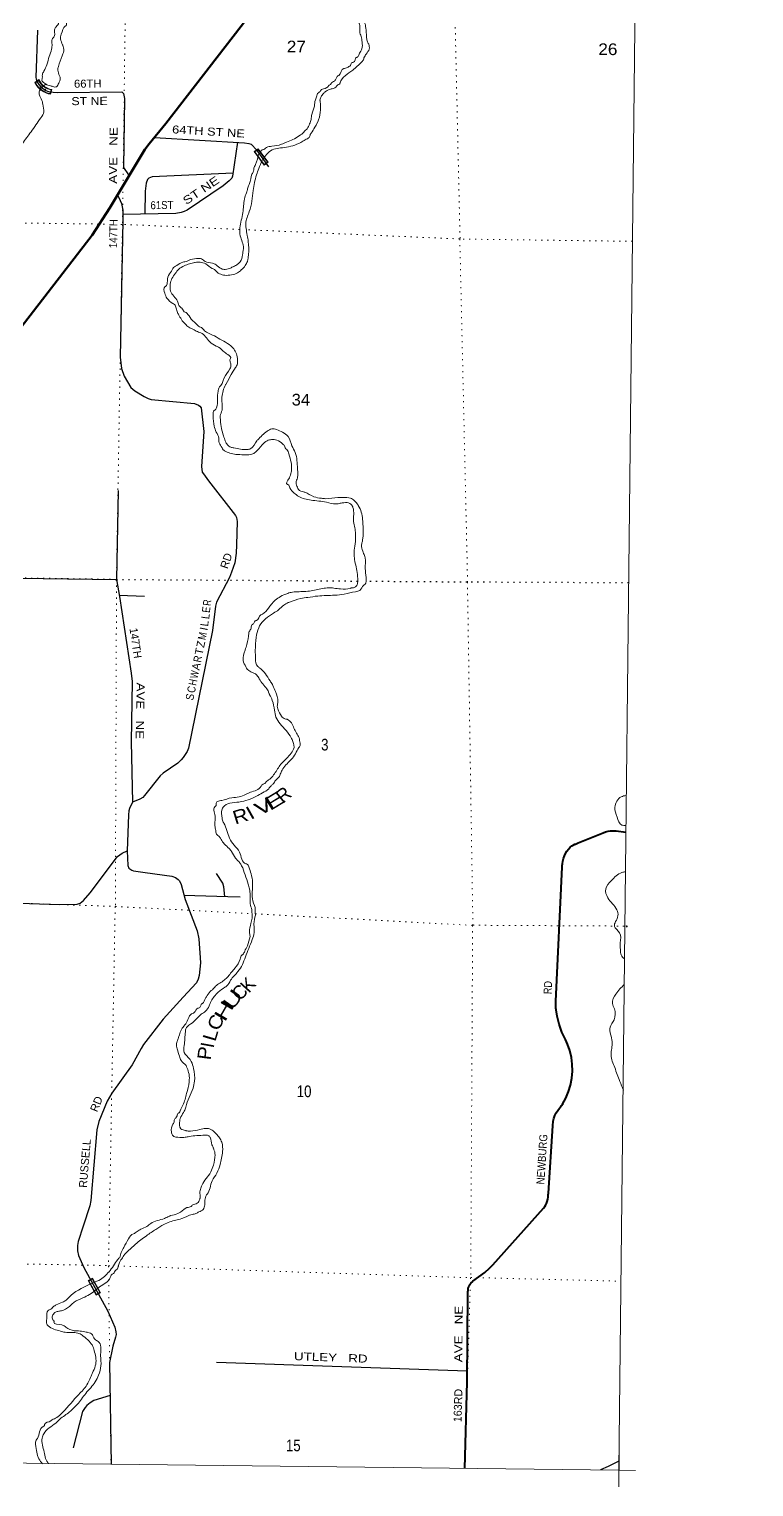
# Model space of a CAD drawing. Header units: feet. Extents: x -493433 to -244333, y 184684 to 373072.
# Drawn here: x -255446 to -244583, y 184684 to 206537 of the extents above; entities that cross this region are included whole.
import ezdxf
from ezdxf.enums import TextEntityAlignment as Align

# ---------------------------------------------------------------- set-up
doc = ezdxf.new("R2010")
doc.units = ezdxf.units.FT
doc.header["$LTSCALE"] = 60
doc.header["$PDMODE"] = 32
doc.header["$PDSIZE"] = 30
doc.linetypes.add('DOTTED', pattern=[1.5, 0.3, -1.2])
for name, color, linetype, lineweight in [('23', 7, 'Continuous', 70), ('26', 7, 'Continuous', 40), ('27', 7, 'Continuous', 13), ('29', 7, 'Continuous', 25), ('30', 7, 'Continuous', 13), ('31', 7, 'Continuous', 13), ('39', 7, 'Continuous', 13), ('4', 7, 'Continuous', 13), ('41', 7, 'Continuous', 13), ('6', 7, 'DOTTED', 25), ('7', 7, 'DOTTED', 13)]:
    doc.layers.add(name, color=color, linetype=linetype, lineweight=lineweight)

msp = doc.modelspace()

# ---------------------------------------------------------------- linework, layer by layer
at = {"layer": '23'}
msp.add_lwpolyline([(-260745.77, 196914.78), (-260218.64, 196999.99), (-260138.35, 197019.02), (-259947.32, 197079.49), (-259763.66, 197159.61), (-259614.38, 197244.3), (-259589.35, 197258.5), (-259564.38, 197279.16), (-259552.05, 197289.36), (-258581.47, 198191.26), (-258556.39, 198214.57), (-258532.84, 198239.49), (-258504.1, 198269.9), (-258483.57, 198294.72), (-258464.12, 198319.9), (-254503.76, 203447.03), (-254238.08, 203858.33), (-253998.58, 204257.53), (-253773.41, 204630.49), (-253711.2, 204732.58), (-253645.54, 204819.43), (-253396.7, 205120.5), (-249512.98, 210145.42)], dxfattribs=at)
at = {"layer": '26'}
for p, q in [((-247493.93, 190360.03), (-247464.68, 190399.7)), ((-247469.69, 190391.92), (-247464.68, 190399.7)), ((-247464.68, 190399.7), (-247440.79, 190432.1))]:
    msp.add_line(p, q, dxfattribs=at)
for points in [[(-247464.68, 190399.7), (-247451.2, 190420.63), (-247400.91, 190512.08), (-247360.46, 190608.27), (-247330.29, 190708.17), (-247310.72, 190810.67), (-247301.98, 190914.66), (-247304.15, 191019), (-247317.22, 191122.53), (-247341.04, 191224.13), (-247375.34, 191322.68), (-247408.01, 191392.11), (-247420.55, 191418.78), (-247431.67, 191442.11), (-247459.66, 191500.89), (-247502.75, 191617.8), (-247533.38, 191738.58), (-247547.59, 191836.89), (-247551.21, 191861.9), (-247551.19, 191886.89), (-247551.14, 191965.37), (-247455.24, 193971.64), (-247454.04, 193996.64), (-247450.85, 194021.64), (-247450.74, 194025.8), (-247445.75, 194065.35), (-247436.65, 194104.16), (-247423.54, 194141.81), (-247406.57, 194177.88), (-247385.92, 194211.98), (-247361.82, 194243.73), (-247358.01, 194247.79), (-247334.5, 194272.82), (-247309.54, 194292.67), (-247289.9, 194305.57), (-247265.26, 194318.28), (-247265.25, 194318.28), (-247258.73, 194320.82), (-247215.25, 194338.39), (-246843.68, 194488.53), (-246806.97, 194502.62), (-246768.99, 194512.79), (-246730.15, 194518.94), (-246690.88, 194520.99), (-246651.62, 194518.93), (-246647.76, 194518.5), (-246501.19, 194500.02)], [(-248914.91, 184959.49), (-248881.51, 186260.32), (-248869.02, 187584.34), (-248868.78, 187609.64), (-248867.73, 187634.34), (-248867.28, 187640.42), (-248863.55, 187660.99), (-248857.7, 187681.06), (-248849.78, 187700.41), (-248841.81, 187715.25), (-248824.47, 187738.72), (-248797.88, 187764.44), (-248793.55, 187768.63), (-248615.2, 187896.2), (-248545.43, 187963.2), (-248520.37, 187987.27), (-248498.08, 188012.2), (-247736.77, 188863.86), (-247716.37, 188888.82), (-247702.08, 188913.86), (-247692.78, 188931.8), (-247680.55, 188963.05), (-247671.66, 188995.41), (-247666.19, 189028.52), (-247665.69, 189037.01), (-247664.22, 189061.9), (-247662.59, 189087.01), (-247597.42, 190095.42), (-247596.12, 190115.51), (-247592.3, 190145.42), (-247589.71, 190164.72), (-247579.33, 190207.54), (-247564.54, 190249.04), (-247545.48, 190288.77), (-247522.38, 190326.28), (-247495.48, 190361.18)]]:
    msp.add_lwpolyline(points, dxfattribs=at)
at = {"layer": '29'}
for p, q in [((-254094.9, 198050.81), (-253717.4, 198036.64)), ((-252637.5, 186555.29), (-248879.99, 186421.31))]:
    msp.add_line(p, q, dxfattribs=at)
for points in [[(-255322.83, 206523.12), (-255345.86, 205811.06), (-255343.09, 205793.37), (-255337.6, 205768.64), (-255330.73, 205750.78), (-255322.15, 205735.95), (-255302.4, 205708.28), (-255274.74, 205674.68), (-255246.27, 205651.16), (-255216.05, 205630.55), (-255194.08, 205618.87), (-255170.73, 205608.56), (-255125.41, 205596.2), (-255087.06, 205591.67), (-255023.16, 205585.78), (-254057.24, 205596.03), (-254034.06, 205573.88), (-254014.73, 205499.46), (-254033.58, 204460.97), (-253958.98, 204352.47)], [(-252324.84, 204841.09), (-252395.68, 204334.24), (-252410.1, 204301.01), (-252445.66, 204261.48), (-252537.06, 204188.34), (-253075.67, 203822.66), (-253121.32, 203802.93), (-253168.74, 203787.12), (-253249.56, 203773.38), (-254042.74, 203759.54)], [(-253566.69, 204914.82), (-252216.49, 204834.66), (-252154.71, 204823.99), (-252118.74, 204810.86), (-252106.64, 204800.63), (-252044.28, 204730.59), (-251857.95, 204472.07)], [(-252389.61, 204377.64), (-253600.57, 204324.06), (-253650.79, 204304.96), (-253670.54, 204285.2), (-253692.15, 204226.81), (-253707.57, 204107.77), (-253709.62, 203765.35)], [(-254122.27, 204051.36), (-254081.47, 203966.98), (-254063.69, 203925.48), (-254041.96, 203822.7), (-254043.93, 203662.6), (-254083.51, 201621.77), (-254063.69, 201450.89), (-254020.22, 201332.3), (-253971.56, 201247.31), (-253921.44, 201166.27), (-253862.18, 201114.88), (-253723.88, 201027.92), (-253660.66, 201000.25), (-253617.99, 200986.99), (-252969.18, 200925.78), (-252905.98, 200901.42), (-252886.22, 200885.61), (-252868.78, 200859.76), (-252828.97, 200503.07), (-252860.4, 199980.69), (-252850.66, 199897.36), (-252834.86, 199869.69), (-252755.24, 199763.47), (-252354.36, 199247.32), (-252337, 199217.44), (-252329.1, 199154.2), (-252336.17, 198807.86), (-252344.91, 198679.83), (-252364.67, 198537.52), (-252412.08, 198395.22), (-252441.8, 198315.35), (-252637.3, 197944.58), (-252651.83, 197886.82), (-252700.06, 197523.64), (-253059.57, 195757.54), (-253079.84, 195707.18), (-253135.16, 195620.21), (-253166.76, 195580.68), (-253218.57, 195532.92), (-253435.45, 195383.03), (-253479.84, 195344.07), (-253714.55, 195048.5), (-253743.64, 195019.35), (-253785.13, 194993.66), (-253896.19, 194946.76)], [(-254114.09, 199621.63), (-254136.5, 198284.3), (-254091.68, 198032.71), (-253915.81, 196880.29), (-253901.69, 196754.72), (-253918.7, 195851.96), (-253896.19, 194946.76)], [(-260694.22, 198375.95), (-258655.03, 198356.66), (-258318.38, 198319.64), (-258252, 198313.18), (-257979.37, 198319.11), (-257932.04, 198311.53), (-257775.88, 198192.61), (-257752.17, 198180.75), (-257731.22, 198177.46), (-257706.73, 198176.8), (-257673.15, 198184.7), (-257529.35, 198234.95), (-257283.95, 198327.01), (-256703.12, 198323.06), (-254136.5, 198284.3)], [(-253896.19, 194946.76), (-253941.2, 194853.32), (-253953.06, 194817.75), (-253957.3, 194758.93), (-253978.63, 194218.45)], [(-258704.66, 193536.73), (-254994.21, 193412.47), (-254725.24, 193420.22), (-254682.06, 193432.23), (-254630.7, 193471.76), (-254531.93, 193588.56), (-254122.32, 194133.03), (-254049.87, 194183.3), (-253978.63, 194218.45)], [(-253978.63, 194218.45), (-253964.55, 194000.7), (-253952.69, 193961.17), (-253937.12, 193946.92), (-253909.07, 193927.91), (-253881.58, 193917.69), (-253704.8, 193893.21), (-253308.21, 193836.76), (-253253.36, 193818.87), (-253213.85, 193787.25), (-253194.1, 193767.48), (-253169.49, 193712.46), (-253108.33, 193488.96), (-252929.85, 193018.06), (-252901.72, 192897.86), (-252881.82, 192617.06), (-252878.01, 192542.11), (-252897.76, 192348.42), (-252913.57, 192293.08), (-252938, 192241.74), (-253135.07, 192024.99), (-253437.68, 191696.8), (-253731.43, 191316.74), (-253765.74, 191255.58), (-253902.64, 191012.92), (-254206.75, 190585.93), (-254276.67, 190466.89), (-254403.1, 190158.57), (-254432.2, 190038.36), (-254521.63, 188976.68), (-254536.61, 188896.61), (-254635.17, 188591.64), (-254711.28, 188364), (-254723.79, 188300.84), (-254723.14, 188221.7), (-254707.33, 188150.55), (-254626.08, 187970.67), (-254268.56, 187319.21), (-254162.09, 187079.34), (-254146.93, 187009.32), (-254142.33, 186968.66), (-254150.24, 186929.13), (-254191.89, 186793.35), (-254240.7, 186547.11), (-254219.12, 185019.03)], [(-252514.83, 193535.79), (-252526.37, 193676.57), (-252545.1, 193731.77), (-252635.91, 193880.51)], [(-253126.05, 193553.71), (-252470.06, 193534.56), (-252283.89, 193529.46)], [(-254233.69, 186050.93), (-254474.05, 185977.32), (-254529.54, 185944.89), (-254580.9, 185901.4), (-254604.61, 185873.74), (-254645.37, 185813.13), (-254788.77, 185268)], [(-246604.97, 185068.54), (-246766.06, 184987.2), (-246881.86, 184936.99)]]:
    msp.add_lwpolyline(points, dxfattribs=at)
at = {"layer": '31'}
for p, q in [((-255363.32, 205737.24), (-255302.26, 205780.78)), ((-255352.47, 205735.14), (-255304.58, 205769.29)), ((-255128.27, 205560.66), (-255107.97, 205632.87)), ((-252011.55, 204745.01), (-251863.81, 204543.33)), ((-251863.81, 204543.33), (-251924.31, 204499.01)), ((-254498.19, 187812.91), (-254376.39, 187594.59)), ((-254376.39, 187594.59), (-254441.89, 187558.05))]:
    msp.add_line(p, q, dxfattribs=at)
for points in [[(-255363.32, 205737.24), (-255331.42, 205687.57), (-255312.19, 205660.78), (-255297.5, 205644.92), (-255272.36, 205624.37), (-255251.76, 205609.94), (-255227.04, 205594.82), (-255197.6, 205580.04), (-255159.06, 205567.34), (-255128.27, 205560.66)], [(-255133.93, 205570.08), (-255156.95, 205575.07), (-255194.54, 205587.45), (-255223.15, 205601.82), (-255247.37, 205616.63), (-255267.53, 205630.75), (-255292.01, 205650.76), (-255305.98, 205665.85), (-255324.8, 205692.07), (-255352.47, 205735.14)], [(-255304.58, 205769.29), (-255284.57, 205736.8), (-255267.59, 205712.01), (-255250.27, 205694.31), (-255236.72, 205681.87), (-255214.13, 205667.75), (-255193.31, 205654.55), (-255169.6, 205641.84), (-255137.12, 205630.37), (-255118.02, 205626.67), (-255133.93, 205570.08)], [(-255302.26, 205780.78), (-255277.86, 205741.16), (-255261.38, 205717.11), (-255244.7, 205700.06), (-255231.85, 205688.26), (-255209.87, 205674.52), (-255189.27, 205661.46), (-255166.36, 205649.18), (-255135.02, 205638.11), (-255107.97, 205632.87)], [(-251924.31, 204499.01), (-252072.05, 204700.69), (-252011.55, 204745.01)], [(-254441.89, 187558.05), (-254563.69, 187776.37), (-254498.19, 187812.91)]]:
    msp.add_lwpolyline(points, dxfattribs=at)
for points in [[(-252060.86, 204698.96), (-252013.27, 204733.82), (-251874.99, 204545.05), (-251922.58, 204510.19)], [(-254552.8, 187773.28), (-254501.27, 187802.02), (-254387.27, 187597.67), (-254438.8, 187568.93)]]:
    msp.add_lwpolyline(points, close=True, dxfattribs=at)
at = {"layer": '31', "linetype": 'DOTTED', "lineweight": 100}
msp.add_arc((-255074.13, 205878.19), 284.79, 204.73835, 261.02967, dxfattribs=at)
at = {"layer": '39'}
msp.add_line((-251383.41, 195807.59), (-251385.21, 195830.56), dxfattribs=at)
for points in [[(-249273.42, 208065.74), (-249281.48, 208061.7), (-249281.46, 208043.56), (-249321.73, 207987.1), (-249345.9, 207968.95), (-249414.41, 207942.7), (-249480.9, 207930.56), (-249589.73, 207908.33), (-249650.2, 207912.32), (-249686.47, 207902.21), (-249704.61, 207902.19), (-249859.77, 207855.74), (-250010.91, 207831.45), (-250087.48, 207809.23), (-250151.95, 207768.88), (-250157.97, 207736.63), (-250216.38, 207694.26), (-250246.61, 207690.22), (-250248.62, 207684.17), (-250256.68, 207674.09), (-250440.05, 207633.65), (-250492.47, 207641.68), (-250573.13, 207687.97), (-250621.54, 207740.34), (-250621.56, 207750.42), (-250670, 207841.08), (-250690.17, 207857.18), (-250690.17, 207865.24), (-250736.53, 207869.24), (-250778.84, 207843.02), (-250843.33, 207820.81), (-250931.98, 207794.54), (-251008.56, 207782.39), (-251064.97, 207756.15), (-251068.99, 207742.05), (-251113.29, 207691.63), (-251149.47, 207568.67), (-251151.46, 207528.36), (-251115.06, 207387.32), (-251111, 207363.14), (-251108.92, 207280.51), (-251080.62, 207187.82), (-251028.12, 207068.96), (-250957.5, 206984.36), (-250919.14, 206913.85), (-250868.71, 206851.42), (-250781.99, 206786.98), (-250751.74, 206776.93), (-250673.1, 206726.59), (-250604.54, 206698.43), (-250562.2, 206676.29), (-250501.7, 206627.97), (-250483.42, 206462.72), (-250469.28, 206428.47), (-250455.1, 206341.82), (-250457.03, 206243.07), (-250493.25, 206174.53), (-250503.31, 206148.32), (-250533.52, 206114.03), (-250549.63, 206107.98), (-250557.67, 206077.74), (-250595.93, 206037.42), (-250612.05, 206033.37), (-250622.11, 206007.16), (-250666.42, 205968.84), (-250716.79, 205948.66), (-250728.88, 205948.65), (-250805.38, 205841.78), (-250829.55, 205827.66), (-250847.66, 205787.35), (-250881.89, 205751.04), (-250914.12, 205730.87), (-250928.22, 205708.69), (-250948.36, 205694.57), (-250982.59, 205660.28), (-251081.31, 205613.87), (-251091.37, 205595.72), (-251123.6, 205573.53), (-251133.65, 205535.23), (-251155.77, 205476.77), (-251169.8, 205382.04), (-251207.99, 205259.08), (-251220.02, 205184.51), (-251242.13, 205117.99), (-251280.36, 205043.39), (-251322.65, 205001.04), (-251328.69, 204992.98), (-251399.19, 204938.52), (-251491.86, 204882.03), (-251586.55, 204843.67), (-251661.1, 204811.37), (-251808.2, 204781.04), (-251888.8, 204762.85), (-251943.19, 204728.55), (-251963.34, 204724.51), (-251979.44, 204686.21), (-252001.6, 204672.08)], [(-254044.01, 207836.69), (-254142.76, 207822.51), (-254179.02, 207798.3), (-254237.43, 207753.92), (-254330.06, 207649.06), (-254454.89, 207505.88), (-254466.94, 207457.5), (-254487.05, 207399.04), (-254517.24, 207354.69), (-254543.42, 207332.49), (-254597.77, 207247.82), (-254609.85, 207237.73), (-254692.36, 207094.58), (-254730.57, 206987.74), (-254786.97, 206955.45), (-254841.37, 206925.18), (-254841.36, 206915.11), (-254861.5, 206905.02), (-254863.52, 206894.94), (-254909.84, 206856.61), (-254927.95, 206830.4), (-254990.37, 206751.76), (-255002.42, 206705.39), (-255008.45, 206691.28), (-255004.37, 206634.86), (-255042.61, 206570.34), (-255048.65, 206564.29), (-255066.75, 206511.88), (-255062.66, 206455.46), (-255070.7, 206427.24), (-255100.9, 206386.91), (-255102.85, 206308.31), (-255110.85, 206235.75), (-255145.01, 206126.9), (-255181.18, 206003.94), (-255225.44, 205907.17), (-255247.57, 205854.76), (-255251.53, 205786.24), (-255255.88, 205771.38), (-255214.68, 205726.04), (-255167.99, 205698.55), (-255128.16, 205687.56), (-255077.34, 205672.45), (-255047.13, 205669.7), (-255037.8, 205673.54), (-255001.57, 205727.97), (-254979.45, 205792.48), (-254991.58, 205836.81), (-255015.84, 205923.45), (-255007.83, 205977.87), (-254951.53, 206135.1), (-254939.47, 206167.36), (-254929.47, 206256.04), (-254941.59, 206292.31), (-254945.63, 206302.37), (-254973.92, 206391.03), (-254975.96, 206421.26), (-254963.9, 206459.55), (-254901.54, 206584.55), (-254893.47, 206588.59), (-254885.44, 206618.82), (-254855.33, 206757.9), (-254780.89, 206905.07), (-254726.54, 206993.79)], [(-250930.77, 205638.44), (-250903.97, 205642.21), (-250833.46, 205684.57), (-250821.38, 205700.7), (-250789.15, 205718.86), (-250785.13, 205730.96), (-250595.83, 205920.53), (-250460.89, 206045.57), (-250430.7, 206087.91), (-250428.71, 206108.06), (-250410.59, 206138.3), (-250394.48, 206162.5), (-250348.19, 206239.11), (-250356.31, 206309.65), (-250378.53, 206362.03), (-250388.65, 206424.5), (-250398.84, 206551.46), (-250457.44, 206734.8), (-250507.88, 206795.23), (-250558.3, 206825.43), (-250618.77, 206841.5), (-250679.26, 206869.68), (-250729.68, 206903.9), (-250816.41, 206972.37), (-250971.75, 207143.57), (-250985.88, 207173.78), (-250998.01, 207206.02), (-251030.29, 207258.39), (-251044.45, 207318.84), (-251047.5, 207325.07)], [(-255195.45, 205712.29), (-255263.51, 205655.23), (-255293.69, 205594.75), (-255285.58, 205534.3), (-255247.21, 205445.65), (-255243.15, 205411.39), (-255226.92, 205296.53), (-255271.18, 205207.83), (-255418.13, 204998.13), (-255546.97, 204820.7), (-255571.11, 204782.39), (-255613.27, 204580.83), (-255681.53, 204280.5), (-255697.59, 204213.98), (-255774.07, 204084.95), (-255784.14, 204076.89), (-255818.38, 204050.66), (-255820.39, 204038.57), (-255848.58, 204008.32), (-255880.75, 203929.69), (-255896.87, 203921.62), (-255991.54, 203859.08), (-256051.99, 203838.88), (-256120.51, 203832.79), (-256271.64, 203798.42), (-256346.21, 203802.39), (-256380.48, 203808.41), (-256487.29, 203796.25), (-256580, 203796.18), (-256652.54, 203777.99), (-256670.67, 203767.89), (-256803.66, 203731.53), (-256821.78, 203701.28), (-256862.02, 203632.73), (-256928.48, 203572.22), (-257057.38, 203475.39), (-257113.78, 203424.97), (-257129.85, 203368.53), (-257125.78, 203324.2), (-257137.82, 203271.79), (-257131.74, 203227.46), (-257109.5, 203160.97), (-257109.49, 203142.84), (-257129.6, 203096.47), (-257163.67, 202874.77), (-257161.64, 202862.68), (-257159.52, 202745.79), (-257173.57, 202675.25), (-257185.64, 202651.06), (-257239.97, 202556.31), (-257245.99, 202532.11), (-257239.9, 202467.63), (-257229.75, 202393.07), (-257189.34, 202278.24), (-257179.23, 202241.97), (-257179.2, 202201.66), (-257203.35, 202171.42), (-257247.68, 202153.25), (-257279.91, 202145.16), (-257340.33, 202092.72), (-257392.64, 201997.96), (-257406.74, 201983.85), (-257424.86, 201953.61), (-257618.2, 201798.29), (-257708.83, 201717.61), (-257706.8, 201705.52), (-257747.1, 201693.4), (-257775.25, 201630.91), (-257795.38, 201592.6), (-257809.42, 201524.08), (-257803.27, 201409.21), (-257791.07, 201290.32), (-257817.21, 201219.77), (-257823.2, 201155.28), (-257790.88, 201082.75), (-257786.81, 201028.35), (-257782.74, 200992.07), (-257782.71, 200963.86), (-257802.82, 200901.38), (-257806.81, 200859.05), (-257780.55, 200794.58), (-257754.3, 200742.21), (-257756.25, 200663.61), (-257746.15, 200637.42), (-257727.98, 200611.23), (-257715.86, 200572.96), (-257715.82, 200534.67), (-257733.9, 200470.17), (-257729.84, 200439.94), (-257693.51, 200373.47), (-257635, 200305), (-257626.93, 200298.96), (-257507.88, 200141.85), (-257431.23, 200065.33), (-257376.75, 199992.83), (-257366.64, 199956.57), (-257354.02, 199915.2)], [(-251087.34, 205469.43), (-251079.16, 205501.51), (-251054.42, 205547.91), (-251030.81, 205577.69), (-250991.76, 205608.72), (-250928.97, 205638.66)], [(-252186.05, 203525.26), (-252200.24, 203621.99), (-252145.97, 203801.38), (-252087.79, 204117.82), (-252037.6, 204351.63), (-252003.42, 204448.39), (-251953.13, 204567.32), (-251904.82, 204637.89), (-251826.29, 204714.53), (-251622.76, 204763.03), (-251374.92, 204839.78), (-251308.44, 204878.12), (-251250.02, 204914.44), (-251231.92, 204956.77), (-251177.58, 205041.46), (-251171.53, 205053.55), (-251137.32, 205112.02), (-251079.12, 205402.26), (-251088.23, 205479.09)], [(-252001.6, 204672.08), (-252053.86, 204508.8), (-252075.98, 204450.35), (-252081.99, 204408.02), (-252106.13, 204361.66), (-252142.29, 204220.56), (-252164.42, 204174.2), (-252178.48, 204115.74), (-252190.55, 204081.47), (-252218.69, 203990.76), (-252242.7, 203785.19), (-252286.85, 203557.44), (-252280.7, 203436.52), (-252234.19, 203255.18), (-252242.19, 203196.74), (-252248.2, 203152.39), (-252284.39, 203047.58), (-252322.65, 203011.27), (-252387.12, 202976.97), (-252393.17, 202974.95), (-252417.34, 202960.82), (-252508.01, 202934.56), (-252568.49, 202946.61), (-252645.13, 203005), (-252699.56, 203027.13), (-252806.41, 203055.27), (-252862.87, 203091.5), (-252935.43, 203097.5), (-253056.33, 203069.2), (-253078.5, 203057.09), (-253142.97, 203042.94), (-253233.63, 202994.5), (-253292.04, 202950.13), (-253300.08, 202929.97), (-253356.44, 202845.29), (-253376.5, 202732.42), (-253396.62, 202684.04), (-253412.73, 202673.96), (-253412.65, 202579.24), (-253380.34, 202504.69), (-253293.6, 202424.15), (-253269.4, 202408.04), (-253241.15, 202355.66), (-253220.93, 202287.16), (-253196.7, 202238.82), (-253093.8, 202101.85), (-253065.56, 202077.69), (-252940.55, 202011.27), (-252908.28, 201995.17), (-252872, 201983.11), (-252740.88, 201852.21), (-252642.07, 201783.77), (-252609.81, 201769.68), (-252519.05, 201695.18), (-252448.47, 201644.85), (-252424.25, 201616.65), (-252436.32, 201580.36), (-252434.28, 201558.2), (-252422.14, 201505.81), (-252436.2, 201443.33), (-252522.75, 201310.26), (-252540.85, 201255.85), (-252573.04, 201195.37), (-252605.25, 201155.03), (-252611.26, 201118.76), (-252613.28, 201108.68), (-252637.25, 200860.79), (-252659.39, 200826.52), (-252669.45, 200822.47), (-252687.53, 200745.88), (-252673.29, 200584.68), (-252640.96, 200496.04), (-252604.61, 200407.39), (-252598.5, 200336.86), (-252554.1, 200262.33), (-252537.95, 200232.11), (-252517.79, 200216.01), (-252437.14, 200181.8), (-252346.43, 200161.71), (-252318.21, 200159.72), (-252197.28, 200153.76), (-252108.61, 200163.89), (-252054.22, 200196.18), (-251953.54, 200303.05), (-251877.01, 200367.6), (-251812.53, 200383.77), (-251731.91, 200373.74), (-251641.16, 200315.37), (-251612.92, 200277.09), (-251608.87, 200258.96), (-251584.66, 200232.78), (-251552.36, 200168.31), (-251520.01, 200045.41), (-251517.99, 200035.34), (-251511.88, 199964.8), (-251517.86, 199894.27), (-251544, 199811.63)], [(-251064.07, 199503.63), (-251178.97, 199527.74), (-251316.08, 199594.15), (-251332.2, 199598.16), (-251406.8, 199634.39), (-251424.97, 199668.64), (-251443.16, 199735.12), (-251425.08, 199811.71), (-251425.23, 199983.01), (-251431.35, 200065.62), (-251459.68, 200192.56), (-251506.11, 200291.27), (-251564.67, 200428.27), (-251649.37, 200494.71), (-251736.08, 200534.96), (-251808.64, 200542.97), (-251877.14, 200510.67), (-252020.11, 200379.59), (-252032.19, 200365.48), (-252126.82, 200246.51), (-252179.21, 200234.38), (-252376.74, 200258.42), (-252425.12, 200270.48), (-252473.52, 200304.71), (-252505.82, 200363.12), (-252532.08, 200439.69), (-252564.42, 200552.51), (-252578.63, 200673.41), (-252580.71, 200737.9), (-252554.59, 200826.59), (-252552.62, 200891.08), (-252556.77, 201022.07), (-252538.7, 201114.77), (-252500.49, 201203.48), (-252490.42, 201219.61), (-252420, 201358.71), (-252351.57, 201463.55), (-252325.41, 201517.98), (-252321.43, 201578.43), (-252337.63, 201669.11), (-252380.03, 201743.64), (-252585.73, 201890.61), (-252696.63, 201950.99), (-252815.59, 202015.39), (-252864, 202063.73), (-252890.22, 202075.79), (-252950.72, 202128.15), (-252997.11, 202170.44), (-253065.72, 202261.08), (-253091.94, 202287.25), (-253120.17, 202301.34), (-253156.49, 202351.7), (-253196.83, 202387.94), (-253200.87, 202396), (-253223.09, 202458.46), (-253326.01, 202609.52), (-253330.13, 202714.32), (-253306.02, 202798.98), (-253251.67, 202877.61), (-253223.49, 202917.93), (-253142.92, 202978.45), (-253064.35, 203012.77), (-252983.74, 203034.99), (-252955.53, 203039.04), (-252885, 203043.12), (-252798.31, 203016.99), (-252703.52, 202950.54), (-252669.24, 202932.43), (-252626.89, 202892.16), (-252592.61, 202870.01), (-252511.97, 202847.9), (-252411.2, 202852.01), (-252322.54, 202882.3), (-252266.15, 202926.67), (-252205.74, 202993.22), (-252175.56, 203051.68), (-252165.52, 203098.04), (-252157.52, 203158.5), (-252161.71, 203353.98), (-252177.91, 203444.66), (-252181.96, 203462.79), (-252188.06, 203527.28)], [(-251544, 199811.63), (-251574.14, 199710.85), (-251566.08, 199708.84), (-251537.82, 199660.5), (-251473.26, 199581.95), (-251404.7, 199531.61), (-251221.24, 199475.31), (-250987.44, 199445.25), (-250848.36, 199419.15), (-250781.85, 199429.27), (-250727.44, 199437.37), (-250638.76, 199427.35), (-250610.52, 199401.18), (-250596.39, 199374.98), (-250592.35, 199364.92), (-250582.1, 199155.34), (-250561.87, 199060.64), (-250555.74, 198973.99), (-250559.64, 198818.81), (-250575.66, 198693.87), (-250571.56, 198611.25), (-250529.06, 198393.64), (-250520.89, 198270.72), (-250522.88, 198236.46), (-250542.99, 198186.06), (-250585.3, 198163.86), (-250617.54, 198159.81), (-250635.67, 198153.76), (-250776.74, 198145.59), (-250877.52, 198155.61), (-250917.83, 198161.62), (-251002.48, 198157.53), (-251191.89, 198123.14), (-251296.68, 198106.95), (-251498.21, 198096.73), (-251570.75, 198078.54), (-251679.53, 198030.11), (-251820.5, 197909.1), (-251856.74, 197858.69), (-251949.37, 197767.95), (-251973.55, 197755.84), (-252039.98, 197673.17), (-252058.12, 197667.11), (-252076.22, 197630.83), (-252106.44, 197604.61), (-252124.52, 197542.13), (-252150.68, 197493.74), (-252152.68, 197479.63), (-252182.78, 197314.37), (-252208.9, 197227.7), (-252236.98, 197072.51), (-252198.61, 196975.81), (-252180.44, 196943.58), (-252053.41, 196871.13), (-252031.22, 196850.99), (-251996.92, 196796.61), (-251881.92, 196647.56), (-251863.76, 196619.36), (-251849.61, 196573.02), (-251841.53, 196556.91), (-251801.15, 196474.32), (-251768.78, 196327.23), (-251746.53, 196224.47), (-251683.96, 196121.74), (-251518.53, 195914.3), (-251494.3, 195857.9), (-251476.1, 195793.42), (-251476.08, 195767.23), (-251518.34, 195684.58), (-251586.79, 195601.91), (-251645.19, 195547.45), (-251745.84, 195410.36), (-251856.57, 195283.33), (-251882.76, 195265.17), (-251912.96, 195228.88), (-251963.32, 195200.64), (-251969.36, 195188.54), (-252130.5, 195095.73), (-252201.01, 195063.44), (-252299.73, 195027.09), (-252406.53, 195014.93), (-252559.67, 194974.52), (-252591.91, 194968.45), (-252640.25, 194942.22), (-252644.24, 194897.89), (-252662.36, 194879.74), (-252656.18, 194718.54), (-252656.17, 194706.44), (-252662.12, 194595.6), (-252649.97, 194525.08), (-252637.82, 194470.69), (-252593.45, 194428.39), (-252567.22, 194390.13), (-252520.81, 194323.66), (-252448.2, 194253.19), (-252411.89, 194206.86), (-252355.37, 194110.18)], [(-251576.74, 196192.92), (-251583.26, 196192.35), (-251637.68, 196210.44), (-251663.91, 196238.64), (-251718.42, 196345.41), (-251726.51, 196387.71), (-251718.51, 196454.22), (-251754.91, 196605.33), (-251791.26, 196695.98), (-251827.59, 196754.4), (-251835.66, 196766.49), (-251904.27, 196873.24), (-252001.1, 196967.89), (-252019.25, 196981.98), (-252053.61, 197100.85), (-252055.73, 197221.76), (-252041.79, 197419.26), (-252005.63, 197562.36), (-251991.54, 197590.58), (-251784.13, 197782.17), (-251707.59, 197832.6), (-251629.04, 197903.18), (-251562.57, 197939.51), (-251542.42, 197947.58), (-251375.19, 198002.11), (-251268.38, 198018.3), (-251121.29, 198038.55), (-250865.34, 198050.82), (-250722.26, 198065.03), (-250555.02, 198103.44), (-250488.52, 198123.63), (-250434.17, 198198.22), (-250416.05, 198212.34), (-250393.96, 198317.16), (-250408.18, 198450.14), (-250410.33, 198611.36), (-250420.44, 198645.61), (-250446.69, 198710.07), (-250462.89, 198806.8), (-250450.85, 198861.21), (-250446.83, 198883.38), (-250440.96, 199086.92), (-250447.09, 199187.68), (-250511.76, 199395.19), (-250552.11, 199449.58), (-250598.5, 199491.86), (-250628.74, 199505.95), (-250737.58, 199515.95), (-250818.2, 199515.9), (-251001.59, 199497.63), (-251064.07, 199503.63)], [(-251576.65, 196191.79), (-251513.5, 196136.27), (-251476.38, 196058.08), (-251400.98, 195911.21), (-251385.21, 195830.56)], [(-252613.64, 192100.95), (-252512.93, 192173.56), (-252486.75, 192191.71), (-252426.37, 192278.4), (-252317.65, 192407.44), (-252249.22, 192514.3), (-252204.98, 192627.17), (-252102.42, 192887.18), (-252072.28, 192991.99), (-252074.44, 193159.25), (-252056.41, 193284.2), (-252060.46, 193310.39), (-252058.47, 193332.55), (-252092.84, 193467.54), (-252101.01, 193604.56), (-252097.11, 193743.6), (-252119.38, 193874.57), (-252151.72, 193977.33), (-252186.01, 194021.63), (-252196.1, 194023.64), (-252292.98, 194200.9), (-252373.68, 194301.6), (-252442.29, 194408.36), (-252529.14, 194633.99), (-252537.22, 194648.09), (-252553.39, 194710.55), (-252553.51, 194841.52), (-252537.41, 194873.78), (-252301.68, 194950.52), (-252039.76, 195037.35), (-251949.12, 195087.8), (-251854.44, 195150.33), (-251820.22, 195194.69), (-251785.99, 195222.92), (-251753.79, 195275.34), (-251695.39, 195331.8), (-251681.31, 195368.09), (-251655.16, 195428.56), (-251528.33, 195577.76), (-251516.24, 195589.86), (-251401.52, 195767.28), (-251383.41, 195807.59), (-251383.41, 195810.38)], [(-246497.84, 195048.48), (-246571.2, 195028.14), (-246666.67, 194872.85), (-246633.34, 194723.04), (-246563.43, 194604.84), (-246501.54, 194600.4)], [(-252355.37, 194110.18), (-252288.81, 194037.68), (-252260.56, 193995.38), (-252210.06, 193858.39), (-252161.57, 193721.39), (-252143.38, 193646.85), (-252133.22, 193556.17), (-252133.2, 193529.98), (-252131.1, 193425.19), (-252107.59, 193334.13)], [(-246507.99, 193903.6), (-246560.47, 193893.49), (-246720.38, 193770.89), (-246802.62, 193647.36), (-246772.96, 193515.77), (-246636.13, 193335.87), (-246619.79, 193242.82), (-246672.6, 193086.5), (-246596.3, 192990.36), (-246584.96, 192840.95), (-246579.56, 192695.68), (-246552.82, 192624.63), (-246523.55, 192600.94)], [(-252109.47, 193331.29), (-252105.39, 193209.04), (-252121.67, 193129.45), (-252142.51, 193002.36), (-252135.12, 192939.48)], [(-252134.14, 192936.47), (-252174.89, 192796.46), (-252215.13, 192715.82), (-252243.31, 192665.42), (-252255.39, 192657.36), (-252281.54, 192596.88), (-252362.04, 192459.81), (-252464.7, 192336.81), (-252521.09, 192280.35), (-252654.01, 192187.56), (-252698.31, 192137.16), (-252734.56, 192108.92), (-252788.91, 192030.29), (-252805.01, 192010.13), (-252849.28, 191931.51), (-252859.35, 191927.48), (-252875.44, 191889.18), (-252905.64, 191860.95), (-252917.73, 191858.92), (-252972.09, 191794.4), (-253022.45, 191766.16), (-253076.78, 191663.35), (-253173.39, 191522.23), (-253201.53, 191437.57), (-253209.57, 191415.4), (-253227.66, 191365.01), (-253235.7, 191328.73), (-253227.57, 191250.15), (-253193.21, 191139.34), (-253166.96, 191074.88), (-253094.35, 190998.36), (-253078.19, 190962.1), (-253049.9, 190871.45), (-253047.79, 190756.59), (-253085.92, 190581.25), (-253140.18, 190407.92), (-253180.42, 190321.24), (-253196.52, 190293.02), (-253208.61, 190286.96), (-253228.72, 190244.63), (-253246.83, 190216.41), (-253270.98, 190182.14), (-253270.98, 190166.02), (-253291.09, 190121.68), (-253313.15, 190002.77), (-253296.99, 189954.42), (-253186.12, 189922.26), (-253105.51, 189924.33), (-253047.09, 189936.46), (-252813.33, 189956.78), (-252762.95, 189952.78), (-252734.71, 189924.59), (-252706.4, 189811.77), (-252690.24, 189777.53), (-252684.18, 189759.39), (-252668.03, 189717.09), (-252659.92, 189662.69), (-252683.97, 189507.51), (-252724.19, 189404.71), (-252857.02, 189203.12), (-252867.07, 189176.92), (-252887.17, 189106.38), (-252883.06, 189013.69), (-252889.09, 188995.55), (-252925.32, 188937.09), (-253001.86, 188904.8), (-253017.97, 188888.66), (-253080.43, 188870.48), (-253175.09, 188801.9), (-253217.38, 188779.71), (-253326.18, 188749.41), (-253331.8, 188748.4)], [(-255153.7, 185029.14), (-255199.18, 185111), (-255221.43, 185205.68), (-255251.84, 185415.22), (-255227.71, 185479.71), (-255048.5, 185641.04), (-254988.1, 185697.51), (-254839.07, 185808.43), (-254788.73, 185856.84), (-254726.31, 185917.33), (-254597.49, 186084.66), (-254454.56, 186258.06), (-254404.27, 186358.84), (-254370.13, 186495.88), (-254374.29, 186649.02), (-254374.31, 186669.17), (-254412.77, 186864.6), (-254436.96, 186876.67), (-254487.39, 186937.08), (-254497.49, 186961.26), (-254566.04, 186999.49), (-254590.23, 187003.51), (-254682.94, 187019.55), (-254769.59, 187023.53), (-254894.59, 187075.83), (-254957.08, 187112.05), (-255074.01, 187156.3), (-255072.01, 187166.37), (-255090.16, 187188.52), (-255096.25, 187246.95), (-255062.03, 187295.34), (-255013.69, 187313.51), (-254993.54, 187317.56), (-254931.08, 187333.71), (-254816.28, 187412.39), (-254771.99, 187452.72), (-254639.04, 187517.29), (-254451.73, 187630.27), (-254389.29, 187680.68), (-254230.22, 187821.86), (-254210.1, 187864.19), (-254171.83, 187892.42), (-254157.75, 187924.67), (-254145.67, 187930.72), (-254093.38, 188049.64), (-254047.09, 188118.2), (-254037.02, 188136.33), (-253982.67, 188200.86), (-253849.77, 188321.85), (-253688.67, 188448.91), (-253547.68, 188543.72), (-253426.82, 188616.34), (-253247.53, 188682.97), (-253158.88, 188705.2), (-253001.74, 188767.77), (-252945.33, 188781.92), (-252901.01, 188806.13), (-252836.57, 188842.44), (-252814.45, 188912.99), (-252810.48, 188979.49), (-252788.38, 189060.1), (-252778.31, 189072.2), (-252703.92, 189269.73), (-252631.47, 189388.66), (-252585.23, 189515.64), (-252547.11, 189709.12), (-252559.32, 189852.17), (-252591.62, 189914.62), (-252642.06, 189977.04), (-252702.55, 190031.41), (-252742.88, 190051.53), (-252799.31, 190057.54), (-252887.97, 190039.34), (-253029.01, 190017.08), (-253093.51, 190023.07), (-253101.57, 190025.08), (-253170.11, 190053.24), (-253188.35, 190172.12), (-253170.27, 190232.59), (-253119.96, 190315.24), (-253099.85, 190377.72), (-252989.27, 190661.92), (-252967.18, 190764.7), (-252981.45, 190956.12), (-253015.81, 191060.88), (-253040.02, 191099.15), (-253120.71, 191193.8), (-253122.82, 191298.59), (-253104.86, 191506.15), (-253092.82, 191560.56), (-253076.7, 191580.73), (-252971.98, 191663.42), (-252865.26, 191770.29), (-252804.84, 191812.66), (-252748.48, 191893.3), (-252718.32, 191963.85), (-252613.64, 192100.95)], [(-246526.53, 192215.38), (-246652.17, 192071.24), (-246702.79, 191931.97), (-246673.26, 191851.78), (-246677.48, 191687.18), (-246736.53, 191573.23), (-246707.01, 191357.98), (-246723.88, 191159.62), (-246669.04, 190969.7), (-246593.12, 190762.9), (-246535.37, 190632.81)], [(-253882.52, 188475.13), (-253826.89, 188512.15), (-253770.05, 188545.63), (-253683.58, 188587.54), (-253624.43, 188632.89), (-253524.9, 188674.85), (-253418.22, 188708.53), (-253348.32, 188740.88), (-253336.48, 188746.86)], [(-254088.75, 188124.12), (-254065.31, 188197.8), (-254027.66, 188273.92), (-253955.79, 188402.41), (-253882.52, 188475.13), (-253880, 188475.65)], [(-254085.47, 188126.77), (-254099.47, 188112.11), (-254232.32, 187928.64), (-254298.76, 187856.06), (-254377.3, 187791.52), (-254486.08, 187747.11)], [(-254486.08, 187747.11), (-254504.21, 187737.02), (-254818.43, 187555.45), (-254890.91, 187484.87), (-254947.3, 187450.58), (-255039.97, 187414.24), (-255084.28, 187381.97), (-255132.61, 187341.64), (-255158.8, 187329.52), (-255182.88, 187218.68), (-255184.84, 187150.17), (-255182.81, 187130.02), (-255160.61, 187097.8), (-254977.16, 187019.35), (-254906.61, 187001.26), (-254717.17, 186989.31), (-254652.65, 186957.12), (-254636.53, 186945.04), (-254545.77, 186866.52), (-254491.29, 186789.99), (-254465.02, 186703.36), (-254444.78, 186600.61), (-254454.77, 186495.82), (-254494.99, 186395.05), (-254515.09, 186344.66), (-254607.64, 186175.33), (-254734.48, 186034.19), (-254972.04, 185772.07), (-255052.59, 185711.57), (-255113.03, 185681.29), (-255123.09, 185673.23), (-255213.73, 185620.77), (-255217.74, 185602.63), (-255235.86, 185590.53), (-255322.37, 185411.14), (-255340.48, 185384.93), (-255340.37, 185257.98), (-255320.12, 185153.23), (-255299.93, 185102.87), (-255244.05, 185030.31)]]:
    msp.add_spline(points, degree=3, dxfattribs=at)
at = {"layer": '4'}
for p, q in [((-246603.87, 185183.95), (-246609.03, 184683.97)), ((-246356.46, 184931.38), (-246856.44, 184936.54))]:
    msp.add_line(p, q, dxfattribs=at)
msp.add_lwpolyline([(-489136.84, 372822.34), (-458570.27, 372170.54), (-428002.84, 371560.78), (-397434.59, 370993.07), (-366865.58, 370467.41), (-336295.9, 369983.8), (-305725.57, 369542.24), (-275154.66, 369142.74), (-244583.22, 368785.28), (-246606.46, 184933.95), (-277430.78, 185294.37), (-308254.58, 185697.19), (-339077.78, 186142.4), (-369900.35, 186630.01), (-400722.22, 187160.02), (-431543.33, 187732.42), (-462363.63, 188347.22), (-493183.05, 189004.41)], close=True, dxfattribs=at)
msp.add_lwpolyline([(-489136.84, 372822.34), (-458570.27, 372170.54), (-428002.84, 371560.78), (-397434.59, 370993.07), (-366865.58, 370467.41), (-336295.9, 369983.8), (-305725.57, 369542.24), (-275154.66, 369142.74), (-244583.22, 368785.28), (-246606.46, 184933.95), (-277430.78, 185294.37), (-308254.58, 185697.19), (-339077.78, 186142.4), (-369900.35, 186630.01), (-400722.22, 187160.02), (-431543.33, 187732.42), (-462363.63, 188347.22), (-493183.05, 189004.41)], close=True, dxfattribs=at)
at = {"layer": '6'}
for p, q in [((-254138.71, 198283.21), (-257584.63, 198338.25)), ((-250521.11, 198257.59), (-254138.71, 198283.21)), ((-248880.05, 198245.93), (-250398.26, 198256.71)), ((-246460.08, 198235.23), (-248871.74, 198245.96))]:
    msp.add_line(p, q, dxfattribs=at)
at = {"layer": '7'}
for p, q in [((-253976, 208959.25), (-254047.23, 203613.44)), ((-248987.39, 203398.48), (-249079.22, 207454.51)), ((-254317.22, 203614.17), (-259466.54, 203685.43)), ((-254047.21, 203607.51), (-254137.52, 198283.22)), ((-254058.48, 203610.59), (-254070.05, 203610.75)), ((-252288.58, 203534.08), (-254056.47, 203610.59)), ((-248991.75, 203391.31), (-252187.69, 203529.72)), ((-248990.56, 203390.13), (-248874.11, 198245.95)), ((-246403.73, 203356.08), (-248988.18, 203390.14)), ((-254136.5, 198284.3), (-254153.66, 193383.22)), ((-248794.48, 193103.02), (-248876.32, 198247.65)), ((-259462.58, 193563.69), (-254156.45, 193385.47)), ((-254156.03, 193384.4), (-254255.58, 187999.96)), ((-254156.45, 193385.47), (-252102.67, 193276.67)), ((-252056.98, 193274.23), (-248789.45, 193101.05)), ((-248798.03, 193103.01), (-248827.02, 187818.6)), ((-248795.67, 193103.02), (-246516.7, 193090.6)), ((-257275.53, 188059.12), (-254257.96, 188001.14)), ((-254256.76, 187997.59), (-254255.49, 187901.6)), ((-254254.55, 187999.16), (-254182.25, 187996.75)), ((-254118.26, 187994.62), (-248830.57, 187818.58)), ((-254254.15, 187799.4), (-254219.12, 185019.03)), ((-248830.57, 187818.58), (-248915.65, 184959.5)), ((-248827.03, 187822.15), (-246575.28, 187767.29))]:
    msp.add_line(p, q, dxfattribs=at)
msp.add_point((-246496.03, 193090.48), dxfattribs=at)

# ---------------------------------------------------------------- texts
at = {"layer": '27'}
for s, rotation, width, p in [('RD', 87.263, 0.85, (-247616.32, 192067.83)), ('NEWBURG', 86.302, 0.9, (-247724.49, 189214.7)), ('AVE   NE', 89.459, 1.25, (-248954.39, 186551.43))]:
    msp.add_text(s, height=120, rotation=rotation, dxfattribs=dict(at, width=width)).set_placement(p)
msp.add_text('163RD', height=120, rotation=88.295, dxfattribs=at).set_placement((-248965.77, 185651.79))
at = {"layer": '30'}
for s, rotation, width, p in [('66TH', 0.608, 1.05, (-254773.62, 205658.43)), ('ST NE', 0.608, 1.15, (-254812.06, 205397.19)), ('AVE   NE', 89.237, 1.25, (-254130.52, 204219.02)), ('64TH ST NE', 356.602, 1.2, (-253305.67, 204975.7)), ('ST NE', 34.174, 1.3, (-253091.42, 203897.88)), ('61ST', 1, 0.9, (-253627.1, 203836.48)), ('147TH', 89.028, 0.9, (-254128.44, 203252.84)), ('147TH', 278.677, 0.95, (-253942.54, 197550.31)), ('AVE   NE', 268.921, 1.25, (-253833.18, 196742.21)), ('UTLEY   RD', 357.958, 1.25, (-251478.24, 186584))]:
    msp.add_text(s, height=120, rotation=rotation, dxfattribs=dict(at, width=width)).set_placement(p)
for s, rotation, p in [('RD', 71.574, (-252471.46, 198438.45)), ('RD', 67.703, (-254426.59, 190293.83)), ('RUSSELL', 85.185, (-254582.27, 189163.46))]:
    msp.add_text(s, height=120, rotation=rotation, dxfattribs=at).set_placement(p)
for s, rotation, width, p in [('E', 82.435, 0.85, (-252732.99, 197826.82)), ('R', 82.435, 0.8, (-252718.75, 197931.75)), ('L', 82.435, 0.95, (-252759.43, 197619.59)), ('L', 82.435, 0.95, (-252742.96, 197728.67)), ('M', 78.494, 0.85, (-252791.05, 197427.6)), ('R', 78.494, 0.85, (-252861.06, 197083.64)), ('T', 78.494, 1.05, (-252838.07, 197196.6)), ('W', 78.494, 0.75, (-252908.66, 196849.85)), ('C', 78.494, 0.85, (-252954.17, 196626.25)), ('H', 78.494, 0.8, (-252932.22, 196734.11)), ('S', 78.494, 0.9, (-252976.88, 196514.68))]:
    msp.add_text(s, height=120, rotation=rotation, dxfattribs=dict(at, width=width)).set_placement(p, align=Align.CENTER)
for s, p in [('I', (-252770.01, 197535.73)), ('Z', (-252815.07, 197304.98)), ('A', (-252884.05, 196970.68))]:
    msp.add_text(s, height=120, rotation=78.494, dxfattribs=at).set_placement(p, align=Align.CENTER)
at = {"layer": '41'}
for s, rotation, p in [('R', 39.847, (-251643.92, 194920.04)), ('K', 47.976, (-252152.23, 192076.07)), ('C', 45.936, (-252286.38, 191958.43)), ('I', 79.784, (-252680.48, 191252.96))]:
    msp.add_text(s, height=202.5, rotation=rotation, dxfattribs=at).set_placement(p)
for s, rotation, width, p in [('V', 29.306, 1.4, (-251996.74, 194732.86)), ('E', 31.399, 1.65, (-251838.49, 194809.86)), ('R', 16.953, 1.15, (-252358.11, 194612.17)), ('I', 29.312, 1.2, (-252123.35, 194678.18)), ('U', 54.935, 1.5, (-252398.22, 191813.6)), ('H', 59.924, 1.5, (-252512.24, 191643.15)), ('C', 68.377, 1.15, (-252597.95, 191506.99)), ('L', 73.819, 1.15, (-252655.79, 191348.25)), ('P', 82.661, 1.1, (-252727.16, 191074.15))]:
    msp.add_text(s, height=202.5, rotation=rotation, dxfattribs=dict(at, width=width)).set_placement(p)
at = {"layer": '7'}
for s, width, p in [('27', 1.1, (-251584.04, 206188.76)), ('26', 1.1, (-246914.31, 206148.34)), ('34', 1.05, (-251509.82, 200894.66)), ('3', 0.85, (-251069.84, 195723.06)), ('10', 0.85, (-251435.14, 190526.13)), ('15', 0.85, (-251597.51, 185217.33))]:
    msp.add_text(s, height=175, dxfattribs=dict(at, width=width)).set_placement(p)

doc.saveas('drawing.dxf')
